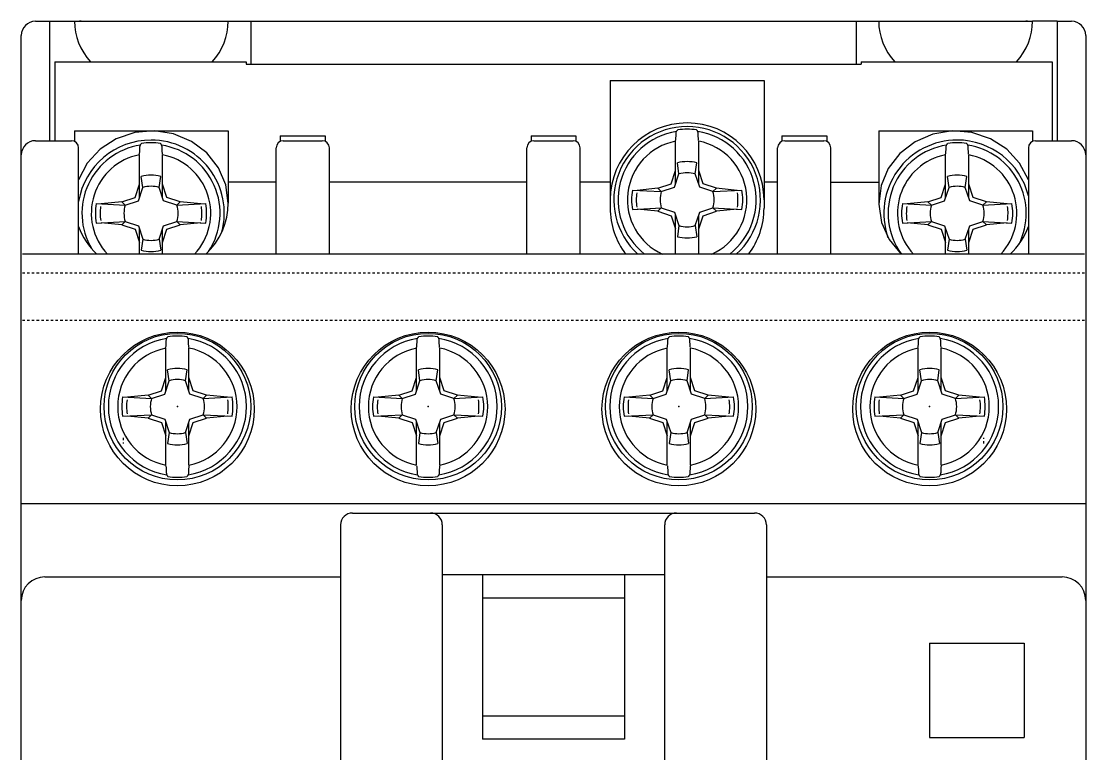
# Model space of a CAD drawing. Extents: x 0 to 45, y 0 to 74.3.
# Drawn here: x 0 to 45, y 43.29 to 74.27 of the extents above; entities that cross this region are included whole.
import ezdxf

# ---------------------------------------------------------------- set-up
doc = ezdxf.new("R2010")
doc.units = 0
doc.linetypes.add('CADRA_NC', pattern=[0.266568, 0.022214, -0.066642, 0.022214, -0.066642, 0.022214, -0.066642])
doc.layers.add('ALPHA', color=255, linetype='CONTINUOUS')
doc.layers.add('HACHURES', color=9, linetype='CONTINUOUS')

# ---------------------------------------------------------------- blocks, each defined once
blk = doc.blocks.new('SN_LC1E06-18')
at = {"layer": 'ALPHA'}
for p, q in [((0.600006, 35.149948), (42.749939, 35.149948)), ((1.200012, 30.09996), (1.200012, 35.149948)), ((9.700012, 35.149917), (9.700012, 33.333786)), ((35.299998, 35.149917), (35.299998, 33.333786)), ((43.799927, 35.149887), (42.749969, 35.149887)), ((43.799988, 35.149948), (43.799988, 30.09996)), ((43.799988, 35.149948), (44.399979, 35.149948)), ((0, -34.549942), (0, 34.549942)), ((44.999985, 34.549942), (44.999985, -34.549942)), ((1.425018, 33.431991), (1.425018, 30.09996)), ((1.425018, 33.431991), (9.5, 33.431991)), ((9.5, 33.431991), (9.5, 33.333786)), ((9.5, 33.333786), (35.499995, 33.333786)), ((35.499995, 33.431991), (35.499995, 33.333786)), ((35.499995, 33.431991), (43.574982, 33.431991)), ((43.574982, 33.431991), (43.574982, 30.09996)), ((24.899994, 32.649948), (31.399989, 32.649948)), ((24.899994, 32.649948), (24.899994, 27.249954)), ((31.399989, 32.649948), (31.399989, 27.249954)), ((2.250031, 30.517227), (8.750031, 30.517227)), ((2.250031, 30.517227), (2.250031, 30.09996)), ((8.750031, 30.517227), (8.750031, 27.457229)), ((10.950043, 30.299957), (10.950043, 30.09996)), ((10.950043, 30.299957), (12.850037, 30.299957)), ((12.850037, 30.299957), (12.850037, 30.09996)), ((21.550018, 30.299957), (21.550018, 30.09996)), ((21.550018, 30.299957), (23.450012, 30.299957)), ((23.450012, 30.299957), (23.450012, 30.09996)), ((32.15002, 30.299957), (32.15002, 30.09996)), ((32.15002, 30.299957), (34.049998, 30.299957)), ((34.049998, 30.299957), (34.049998, 30.09996)), ((36.249995, 30.517227), (42.749985, 30.517227)), ((36.249995, 30.517227), (36.249995, 27.457229)), ((42.749985, 30.517227), (42.749985, 30.09996)), ((0.600006, 30.09996), (2.125, 30.09996)), ((2.424988, 25.299957), (2.424988, 29.799957)), ((10.774994, 25.299957), (10.774994, 29.799957)), ((11.075012, 30.09996), (12.725006, 30.09996)), ((13.024994, 25.299957), (13.024994, 29.799957)), ((21.375, 25.299957), (21.375, 29.799957)), ((21.675018, 30.09996), (23.325012, 30.09996)), ((23.625, 25.299957), (23.625, 29.799957)), ((27.66096, 28.255401), (27.66096, 30.077148)), ((28.637706, 28.259399), (28.637706, 30.077407)), ((31.975001, 25.299957), (31.975001, 29.799957)), ((32.27502, 30.09996), (33.925014, 30.09996)), ((34.225001, 25.299957), (34.225001, 29.799957)), ((42.574997, 29.799957), (42.574997, 25.299957)), ((42.875, 30.09996), (44.399994, 30.09996)), ((4.994965, 27.682098), (4.994965, 29.503845)), ((5.97171, 27.686096), (5.97171, 29.504104)), ((39.076569, 27.682098), (39.076569, 29.503845)), ((40.053314, 27.686096), (40.053314, 29.50412)), ((27.474373, 28.27034), (27.661009, 28.835754)), ((27.805046, 28.691742), (27.738302, 29.161575)), ((28.495018, 28.691726), (28.561166, 29.161705)), ((28.823022, 28.273025), (28.637696, 28.83448)), ((5.139057, 28.118431), (5.072313, 28.588264)), ((5.829041, 28.118393), (5.895191, 28.588401)), ((27.619705, 28.130256), (27.805036, 28.691726)), ((28.680326, 28.130317), (28.494995, 28.691787)), ((39.220625, 28.118423), (39.153881, 28.588256)), ((39.910593, 28.118423), (39.976746, 28.588424)), ((4.80838, 27.697036), (4.995016, 28.262458)), ((4.953726, 27.556953), (5.139057, 28.118423)), ((6.014374, 27.557037), (5.829044, 28.118499)), ((6.157085, 27.699745), (5.971758, 28.2612)), ((10.775029, 28.349929), (8.750067, 28.349929)), ((21.375, 28.34996), (13.024994, 28.34996)), ((24.899994, 28.34996), (23.625, 28.34996)), ((25.835923, 28.008987), (27.058244, 27.944931)), ((26.916881, 28.086326), (26.037287, 27.998451)), ((27.058216, 27.944946), (26.91684, 28.086326)), ((26.916867, 28.086296), (27.474349, 28.270309)), ((27.058239, 27.944931), (27.61969, 28.130249)), ((29.241799, 27.944938), (28.680348, 28.130264)), ((29.384514, 28.087646), (28.823048, 28.272979)), ((29.24177, 27.944946), (29.384473, 28.087654)), ((29.241834, 27.944961), (30.464155, 28.009018)), ((30.262794, 27.998451), (29.383201, 28.086326)), ((31.975001, 28.34996), (31.399989, 28.34996)), ((34.225001, 28.34996), (36.249995, 28.34996)), ((38.889959, 27.697029), (39.076595, 28.262451)), ((39.035292, 27.556953), (39.220627, 28.118431)), ((40.0959, 27.557006), (39.910568, 28.118469)), ((40.238628, 27.699707), (40.053299, 28.261177)), ((4.250904, 27.513023), (3.371319, 27.425155)), ((4.392267, 27.371666), (4.250891, 27.513038)), ((4.250896, 27.513023), (4.808378, 27.697036)), ((4.392269, 27.37165), (4.95372, 27.556976)), ((6.575807, 27.37165), (6.014355, 27.556976)), ((6.718516, 27.514351), (6.157064, 27.699676)), ((6.575811, 27.37165), (6.718526, 27.514366)), ((7.596788, 27.425132), (6.71721, 27.513)), ((38.332458, 27.513008), (37.452865, 27.42514)), ((38.473809, 27.371643), (38.332433, 27.513023)), ((38.332442, 27.512985), (38.889938, 27.697006)), ((38.473814, 27.37162), (39.03528, 27.556945)), ((40.657404, 27.371627), (40.095924, 27.556961)), ((40.800117, 27.514335), (40.238638, 27.699676)), ((40.657373, 27.371658), (40.800077, 27.514358)), ((41.678364, 27.42514), (40.798786, 27.513015)), ((3.169947, 27.435669), (4.392269, 27.371612)), ((6.575837, 27.371635), (7.798159, 27.435691)), ((25.835926, 27.190902), (27.058248, 27.254966)), ((26.915549, 27.112236), (26.037317, 27.201439)), ((26.915502, 27.112243), (27.058216, 27.254959)), ((26.91552, 27.112243), (27.476972, 26.926925)), ((27.058229, 27.254944), (27.619681, 27.069618)), ((27.619668, 27.069626), (27.804994, 26.508178)), ((28.495021, 26.508148), (28.680346, 27.069603)), ((28.680328, 27.069626), (29.24178, 27.254959)), ((28.823038, 26.926933), (29.38449, 27.112259)), ((29.384473, 27.112228), (29.24177, 27.254936)), ((29.241808, 27.254936), (30.464129, 27.190872)), ((30.262773, 27.201484), (29.38454, 27.112274)), ((37.251484, 27.435676), (38.473821, 27.371612)), ((40.657389, 27.371635), (41.879711, 27.435691)), ((3.169939, 26.617584), (4.39226, 26.68164)), ((4.249563, 26.538948), (3.37133, 26.628151)), ((4.249554, 26.538955), (4.392258, 26.681656)), ((4.392254, 26.681656), (4.953707, 26.49633)), ((6.014351, 26.496338), (6.575803, 26.681656)), ((6.718525, 26.53894), (6.575822, 26.681648)), ((6.575855, 26.681617), (7.798177, 26.617561)), ((7.596807, 26.628189), (6.718575, 26.538986)), ((27.476967, 26.926933), (27.662298, 26.365463)), ((27.66096, 25.299926), (27.66096, 26.944519)), ((28.637706, 25.299926), (28.637706, 26.940521)), ((28.637751, 26.365448), (28.823076, 26.926895)), ((37.251481, 26.617584), (38.473818, 26.68164)), ((38.331098, 26.538955), (37.452865, 26.628158)), ((38.331084, 26.538948), (38.473787, 26.681648)), ((38.47381, 26.681656), (39.035261, 26.49633)), ((40.095898, 26.496307), (40.657351, 26.681633)), ((40.800077, 26.53894), (40.657364, 26.681648)), ((40.657383, 26.68164), (41.879721, 26.617576)), ((41.678347, 26.628151), (40.800116, 26.538948)), ((4.24954, 26.538948), (4.81102, 26.353607)), ((4.81102, 26.353637), (4.996346, 25.792183)), ((4.953714, 26.496345), (5.13904, 25.93489)), ((4.994965, 25.299911), (4.994965, 26.371215)), ((5.829063, 25.934845), (6.014383, 26.496284)), ((5.97171, 25.299911), (5.97171, 26.367218)), ((5.971773, 25.792137), (6.157099, 26.353584)), ((6.157061, 26.353637), (6.718513, 26.538963)), ((27.805038, 26.508201), (27.737735, 26.038513)), ((28.495003, 26.508163), (28.56171, 26.038299)), ((38.331096, 26.538948), (38.892548, 26.353622)), ((38.892546, 26.353607), (39.077877, 25.792144)), ((39.035242, 26.496322), (39.220573, 25.934852)), ((39.076569, 25.299926), (39.076569, 26.371215)), ((39.910624, 25.93486), (40.095947, 26.496307)), ((40.053314, 25.299926), (40.053314, 26.367218)), ((40.05332, 25.792144), (40.238644, 26.353599)), ((40.238607, 26.353614), (40.800058, 26.53894)), ((5.139069, 25.934875), (5.071764, 25.465187)), ((5.829027, 25.93486), (5.895729, 25.465019)), ((39.220617, 25.93489), (39.153315, 25.46521)), ((39.910582, 25.93486), (39.977289, 25.464996)), ((44.949966, 25.299926), (0.050018, 25.299926)), ((0, 14.749954), (44.999985, 14.749954)), ((14, 14.34996), (30.999995, 14.34996)), ((13.5, 13.84996), (13.5, 3.34996)), ((17.800018, 13.84996), (17.800018, 3.34996)), ((27.200007, 3.34996), (27.200007, 13.84996)), ((31.499995, 13.84996), (31.499995, 3.34996)), ((17.800018, 11.749954), (27.200007, 11.749954)), ((19.5, 11.749954), (19.5, 4.789352)), ((25.499995, 11.749954), (25.499995, 4.789352)), ((1, 11.649948), (13.5, 11.649948)), ((31.499995, 11.649948), (43.999985, 11.649948)), ((19.5, 10.769653), (25.499995, 10.769653)), ((38.400004, 8.84996), (42.399994, 8.84996)), ((38.400004, 8.84996), (38.400004, 4.84996)), ((42.399994, 8.84996), (42.399994, 4.84996)), ((19.5, 5.769653), (25.499995, 5.769653)), ((25.499995, 4.789352), (19.5, 4.789352)), ((38.400004, 4.84996), (42.399994, 4.84996))]:
    blk.add_line(p, q, dxfattribs=at)
at = {"layer": 'ALPHA', "color": 1}
for p, q in [((6.110968, 19.505403), (6.110968, 21.327146)), ((7.08771, 19.509398), (7.08771, 21.327409)), ((16.710974, 19.505403), (16.710974, 21.327146)), ((17.687716, 19.509398), (17.687716, 21.327409)), ((27.310976, 19.505403), (27.310976, 21.327146)), ((28.287718, 19.509398), (28.287718, 21.327409)), ((37.910966, 19.505403), (37.910966, 21.327146)), ((38.887708, 19.509398), (38.887708, 21.327409)), ((6.255001, 19.941748), (6.188255, 20.411588)), ((6.944998, 19.941744), (7.01115, 20.411748)), ((16.855007, 19.941748), (16.788261, 20.411588)), ((17.545004, 19.941744), (17.611156, 20.411748)), ((27.455009, 19.941748), (27.388263, 20.411588)), ((28.145006, 19.941744), (28.211158, 20.411748)), ((38.054999, 19.941748), (37.988253, 20.411588)), ((38.744996, 19.941744), (38.811148, 20.411748)), ((5.924326, 19.520356), (6.110963, 20.08578)), ((6.069668, 19.380285), (6.254997, 19.941747)), ((7.130326, 19.380293), (6.944997, 19.941752)), ((7.273033, 19.522999), (7.087705, 20.084458)), ((16.524332, 19.520356), (16.710969, 20.08578)), ((16.669674, 19.380285), (16.855003, 19.941747)), ((17.730332, 19.380293), (17.545003, 19.941752)), ((17.873039, 19.522999), (17.687711, 20.084458)), ((27.124334, 19.520356), (27.310971, 20.08578)), ((27.269676, 19.380285), (27.455005, 19.941747)), ((28.330334, 19.380293), (28.145005, 19.941752)), ((28.473041, 19.522999), (28.287713, 20.084458)), ((37.724324, 19.520356), (37.910961, 20.08578)), ((37.869666, 19.380285), (38.054995, 19.941747)), ((38.930324, 19.380293), (38.744995, 19.941752)), ((39.073031, 19.522999), (38.887703, 20.084458)), ((5.366837, 19.336336), (5.924327, 19.520354)), ((5.50821, 19.194966), (6.069669, 19.380293)), ((7.691787, 19.19496), (7.130329, 19.380289)), ((7.834495, 19.337666), (7.273036, 19.522994)), ((15.966843, 19.336336), (16.524333, 19.520354)), ((16.108216, 19.194966), (16.669675, 19.380293)), ((18.291793, 19.19496), (17.730335, 19.380289)), ((18.434501, 19.337666), (17.873042, 19.522994)), ((26.566845, 19.336336), (27.124335, 19.520354)), ((26.708218, 19.194966), (27.269677, 19.380293)), ((28.891795, 19.19496), (28.330337, 19.380289)), ((29.034503, 19.337666), (28.473044, 19.522994)), ((37.166835, 19.336336), (37.724325, 19.520354)), ((37.308208, 19.194966), (37.869667, 19.380293)), ((39.491785, 19.19496), (38.930327, 19.380289)), ((39.634493, 19.337666), (39.073034, 19.522994)), ((4.285885, 19.259021), (5.508218, 19.194961)), ((5.366839, 19.336339), (4.487256, 19.248467)), ((5.508211, 19.194963), (5.366838, 19.336335)), ((7.691787, 19.194959), (7.834493, 19.337666)), ((7.691793, 19.194963), (8.914127, 19.259023)), ((8.712755, 19.248469), (7.833173, 19.33634)), ((14.885891, 19.259021), (16.108224, 19.194961)), ((15.966845, 19.336339), (15.087262, 19.248467)), ((16.108217, 19.194963), (15.966844, 19.336335)), ((18.291793, 19.194959), (18.434499, 19.337666)), ((18.291799, 19.194963), (19.514133, 19.259023)), ((19.312761, 19.248469), (18.433179, 19.33634)), ((25.485893, 19.259021), (26.708226, 19.194961)), ((26.566847, 19.336339), (25.687264, 19.248467)), ((26.708219, 19.194963), (26.566846, 19.336335)), ((28.891795, 19.194959), (29.034501, 19.337666)), ((28.891801, 19.194963), (30.114135, 19.259023)), ((29.912763, 19.248469), (29.033181, 19.33634)), ((36.085883, 19.259021), (37.308216, 19.194961)), ((37.166837, 19.336339), (36.287254, 19.248467)), ((37.308209, 19.194963), (37.166836, 19.336335)), ((39.491785, 19.194959), (39.634491, 19.337666)), ((39.491791, 19.194963), (40.714125, 19.259023)), ((40.512753, 19.248469), (39.633171, 19.33634)), ((4.285884, 18.440909), (5.508218, 18.504969)), ((5.365499, 18.362256), (4.487265, 18.451461)), ((5.365501, 18.362252), (5.50821, 18.50496)), ((5.508208, 18.504957), (6.069667, 18.319628)), ((7.130328, 18.319632), (7.691789, 18.504961)), ((7.834494, 18.362252), (7.691785, 18.504961)), ((7.691792, 18.504972), (8.914126, 18.440912)), ((8.712747, 18.451462), (7.834513, 18.362258)), ((14.88589, 18.440909), (16.108224, 18.504969)), ((15.965505, 18.362256), (15.087271, 18.451461)), ((15.965507, 18.362252), (16.108216, 18.50496)), ((16.108214, 18.504957), (16.669673, 18.319628)), ((17.730334, 18.319632), (18.291795, 18.504961)), ((18.4345, 18.362252), (18.291791, 18.504961)), ((18.291798, 18.504972), (19.514132, 18.440912)), ((19.312753, 18.451462), (18.434519, 18.362258)), ((25.485892, 18.440909), (26.708226, 18.504969)), ((26.565507, 18.362256), (25.687273, 18.451461)), ((26.565509, 18.362252), (26.708218, 18.50496)), ((26.708216, 18.504957), (27.269675, 18.319628)), ((28.330336, 18.319632), (28.891797, 18.504961)), ((29.034502, 18.362252), (28.891793, 18.504961)), ((28.8918, 18.504972), (30.114134, 18.440912)), ((29.912755, 18.451462), (29.034521, 18.362258)), ((36.085882, 18.440909), (37.308216, 18.504969)), ((37.165497, 18.362256), (36.287263, 18.451461)), ((37.165499, 18.362252), (37.308208, 18.50496)), ((37.308206, 18.504957), (37.869665, 18.319628)), ((38.930326, 18.319632), (39.491787, 18.504961)), ((39.634492, 18.362252), (39.491783, 18.504961)), ((39.49179, 18.504972), (40.714124, 18.440912)), ((40.512745, 18.451462), (39.634511, 18.362258)), ((5.365498, 18.36225), (5.926961, 18.17692)), ((5.926962, 18.176924), (6.112289, 17.615467)), ((6.069669, 18.319632), (6.254995, 17.75818)), ((6.110968, 16.372772), (6.110968, 18.194519)), ((6.945, 17.758176), (7.130325, 18.319627)), ((7.08771, 16.372512), (7.08771, 18.190521)), ((7.08771, 17.615463), (7.273035, 18.176917)), ((7.273033, 18.176934), (7.834493, 18.362264)), ((15.965504, 18.36225), (16.526967, 18.17692)), ((16.526968, 18.176924), (16.712295, 17.615467)), ((16.669675, 18.319632), (16.855001, 17.75818)), ((16.710974, 16.372772), (16.710974, 18.194519)), ((17.545006, 17.758176), (17.730331, 18.319627)), ((17.687716, 16.372512), (17.687716, 18.190521)), ((17.687716, 17.615463), (17.873041, 18.176917)), ((17.873039, 18.176934), (18.434499, 18.362264)), ((26.565506, 18.36225), (27.126969, 18.17692)), ((27.12697, 18.176924), (27.312297, 17.615467)), ((27.269677, 18.319632), (27.455003, 17.75818)), ((27.310976, 16.372772), (27.310976, 18.194519)), ((28.145008, 17.758176), (28.330333, 18.319627)), ((28.287718, 16.372512), (28.287718, 18.190521)), ((28.287718, 17.615463), (28.473043, 18.176917)), ((28.473041, 18.176934), (29.034501, 18.362264)), ((37.165496, 18.36225), (37.726959, 18.17692)), ((37.72696, 18.176924), (37.912287, 17.615467)), ((37.869667, 18.319632), (38.054993, 17.75818)), ((37.910966, 16.372772), (37.910966, 18.194519)), ((38.744998, 17.758176), (38.930323, 18.319627)), ((38.887708, 16.372512), (38.887708, 18.190521)), ((38.887708, 17.615463), (39.073033, 18.176917)), ((39.073031, 18.176934), (39.634491, 18.362264)), ((6.255001, 17.758184), (6.187697, 17.288494)), ((6.944999, 17.758183), (7.011703, 17.288331)), ((16.855007, 17.758184), (16.787703, 17.288494)), ((17.545005, 17.758183), (17.611709, 17.288331)), ((27.455009, 17.758184), (27.387705, 17.288494)), ((28.145007, 17.758183), (28.211711, 17.288331)), ((38.054999, 17.758184), (37.987695, 17.288494)), ((38.744997, 17.758183), (38.811701, 17.288331))]:
    blk.add_line(p, q, dxfattribs=at)
at = {"layer": 'ALPHA'}
for points in [[(2.250002, 35.149916), (2.260982, 34.919131), (2.293847, 34.689905), (2.348375, 34.463788), (2.424198, 34.242307), (2.520803, 34.026958), (2.637537, 33.819197), (2.773613, 33.620427), (2.92811, 33.431991)], [(8.071891, 33.431992), (8.226388, 33.620427), (8.362463, 33.819198), (8.479198, 34.026959), (8.575803, 34.242308), (8.651626, 34.46379), (8.706154, 34.689907), (8.739018, 34.919133), (8.749998, 35.149918)], [(36.249969, 35.149931), (36.260949, 34.919144), (36.293815, 34.689917), (36.348344, 34.463798), (36.424168, 34.242316), (36.520774, 34.026966), (36.637511, 33.819203), (36.773588, 33.620432), (36.928087, 33.431996)], [(42.071852, 33.431996), (42.226351, 33.620433), (42.362429, 33.819204), (42.479165, 34.026967), (42.575772, 34.242317), (42.651596, 34.4638), (42.706124, 34.689919), (42.73899, 34.919146), (42.749969, 35.149933)], [(8.750031, 27.457229), (8.644416, 28.230978), (8.334435, 28.954438), (7.840236, 29.580589), (7.193938, 30.068734), (6.437546, 30.387148), (5.620222, 30.515135), (4.795086, 30.444378), (4.015767, 30.179474), (3.332916, 29.737641), (2.790914, 29.147596), (2.424988, 28.447687)], [(27.663225, 30.105437), (27.665905, 30.133617), (27.668818, 30.161748), (27.671768, 30.189891), (27.67456, 30.218108), (27.676996, 30.246458), (27.678881, 30.275002), (27.680018, 30.303802), (27.680343, 30.327094), (27.680469, 30.350461), (27.680807, 30.373775), (27.681766, 30.396908), (27.683756, 30.419733), (27.687186, 30.442122), (27.692467, 30.463945), (27.700007, 30.485077), (27.704641, 30.495156), (27.709857, 30.505027), (27.715595, 30.51468), (27.721795, 30.524105), (27.728397, 30.53329), (27.735341, 30.542227), (27.742565, 30.550904), (27.75001, 30.559311)], [(28.635719, 30.105666), (28.633267, 30.133816), (28.63056, 30.161917), (28.627793, 30.19003), (28.62516, 30.218215), (28.622855, 30.246532), (28.621072, 30.275041), (28.620006, 30.303802), (28.619714, 30.327096), (28.619604, 30.350464), (28.619268, 30.373778), (28.6183, 30.396911), (28.616296, 30.419735), (28.612849, 30.442123), (28.607552, 30.463946), (28.600001, 30.485077), (28.595366, 30.495156), (28.590151, 30.505027), (28.584415, 30.51468), (28.578218, 30.524105), (28.571619, 30.53329), (28.56468, 30.542227), (28.557458, 30.550904), (28.550014, 30.559311)], [(42.574997, 28.44777), (42.207061, 29.150491), (41.661663, 29.742211), (40.974557, 30.184139), (40.190785, 30.447306), (39.361729, 30.514459), (38.541736, 30.381196), (37.784561, 30.056254), (37.139839, 29.560933), (36.649837, 28.927705), (36.346675, 28.19808), (36.250227, 27.419889), (36.366816, 26.644146), (36.688799, 25.921704), (37.195068, 25.299923)], [(4.997215, 29.532134), (4.999894, 29.560314), (5.002807, 29.588445), (5.005758, 29.616588), (5.008549, 29.644804), (5.010985, 29.673154), (5.01287, 29.701699), (5.014008, 29.730499), (5.014332, 29.753791), (5.014458, 29.777158), (5.014796, 29.800472), (5.015755, 29.823605), (5.017745, 29.84643), (5.021176, 29.868818), (5.026456, 29.890642), (5.033997, 29.911773), (5.03863, 29.921852), (5.043846, 29.931724), (5.049585, 29.941377), (5.055785, 29.950802), (5.062387, 29.959987), (5.06933, 29.968924), (5.076555, 29.977601), (5.084, 29.986007)], [(5.969708, 29.532363), (5.967256, 29.560512), (5.96455, 29.588614), (5.961783, 29.616727), (5.95915, 29.644911), (5.956845, 29.673228), (5.955061, 29.701737), (5.953995, 29.730499), (5.953704, 29.753793), (5.953593, 29.777161), (5.953258, 29.800475), (5.95229, 29.823608), (5.950286, 29.846432), (5.946838, 29.868819), (5.941542, 29.890642), (5.93399, 29.911773), (5.929355, 29.921852), (5.92414, 29.931724), (5.918404, 29.941377), (5.912207, 29.950802), (5.905608, 29.959987), (5.898668, 29.968924), (5.891447, 29.977601), (5.884003, 29.986007)], [(39.078819, 29.532134), (39.081498, 29.560314), (39.084411, 29.588445), (39.087362, 29.616588), (39.090153, 29.644804), (39.092589, 29.673154), (39.094474, 29.701699), (39.095612, 29.730499), (39.095937, 29.753791), (39.096065, 29.777158), (39.096405, 29.800472), (39.097367, 29.823605), (39.09936, 29.84643), (39.102792, 29.868818), (39.108075, 29.890642), (39.115616, 29.911773), (39.120249, 29.921852), (39.125463, 29.931724), (39.131199, 29.941377), (39.137397, 29.950802), (39.143996, 29.959987), (39.150937, 29.968924), (39.158159, 29.977601), (39.165604, 29.986007)], [(40.051312, 29.532363), (40.04886, 29.560512), (40.046154, 29.588614), (40.043387, 29.616727), (40.040754, 29.644911), (40.038449, 29.673228), (40.036665, 29.701737), (40.035599, 29.730499), (40.035309, 29.753793), (40.0352, 29.777161), (40.034866, 29.800475), (40.033902, 29.823608), (40.0319, 29.846432), (40.028455, 29.868819), (40.02316, 29.890642), (40.01561, 29.911773), (40.010974, 29.921852), (40.005757, 29.931724), (40.000018, 29.941377), (39.993818, 29.950802), (39.987217, 29.959987), (39.980275, 29.968924), (39.973051, 29.977601), (39.965607, 29.986007)], [(7.804945, 25.299921), (8.017666, 25.522142), (8.206323, 25.762858), (8.369114, 26.019769), (8.504483, 26.290419), (8.611136, 26.572221), (8.688053, 26.862482), (8.734499, 27.158427), (8.750031, 27.457228)], [(2.424988, 26.466772), (2.489423, 26.304569), (2.563501, 26.146057), (2.646984, 25.991746), (2.739605, 25.842128), (2.841067, 25.697683), (2.951045, 25.558873), (3.069188, 25.426144), (3.195117, 25.29992)], [(41.804899, 25.299921), (41.93082, 25.426137), (42.048956, 25.558857), (42.158929, 25.697656), (42.260386, 25.842091), (42.353004, 25.991698), (42.436485, 26.145998), (42.510561, 26.304497), (42.574997, 26.466688)]]:
    blk.add_lwpolyline(points, dxfattribs=at)
at = {"layer": 'ALPHA', "color": 1}
for points in [[(6.113218, 21.355433), (6.115897, 21.383612), (6.118809, 21.411743), (6.121758, 21.439887), (6.124549, 21.468104), (6.126985, 21.496454), (6.128869, 21.525), (6.130006, 21.5538), (6.130331, 21.577092), (6.130458, 21.600459), (6.130798, 21.623773), (6.131759, 21.646907), (6.133751, 21.669732), (6.137183, 21.69212), (6.142465, 21.713944), (6.150006, 21.735075), (6.154639, 21.745153), (6.159855, 21.755024), (6.165593, 21.764677), (6.171792, 21.774101), (6.178394, 21.783286), (6.185337, 21.792222), (6.192561, 21.800899), (6.200006, 21.809307)], [(7.085708, 21.355668), (7.083258, 21.383818), (7.080553, 21.411919), (7.077788, 21.440032), (7.075157, 21.468216), (7.072854, 21.496532), (7.071072, 21.52504), (7.070006, 21.5538), (7.069715, 21.577095), (7.069605, 21.600463), (7.069269, 21.623778), (7.068303, 21.646911), (7.066299, 21.669735), (7.062853, 21.692122), (7.057557, 21.713945), (7.050006, 21.735075), (7.04537, 21.745153), (7.040153, 21.755024), (7.034415, 21.764676), (7.028216, 21.774101), (7.021616, 21.783286), (7.014674, 21.792222), (7.007451, 21.800899), (7.000006, 21.809307)], [(16.713224, 21.355433), (16.715903, 21.383612), (16.718815, 21.411743), (16.721764, 21.439887), (16.724555, 21.468104), (16.726991, 21.496454), (16.728875, 21.525), (16.730012, 21.5538), (16.730337, 21.577092), (16.730464, 21.600459), (16.730804, 21.623773), (16.731765, 21.646907), (16.733757, 21.669732), (16.737189, 21.69212), (16.742471, 21.713944), (16.750012, 21.735075), (16.754645, 21.745153), (16.759861, 21.755024), (16.765599, 21.764677), (16.771798, 21.774101), (16.7784, 21.783286), (16.785343, 21.792222), (16.792567, 21.800899), (16.800012, 21.809307)], [(17.685714, 21.355668), (17.683264, 21.383818), (17.680559, 21.411919), (17.677794, 21.440032), (17.675163, 21.468216), (17.67286, 21.496532), (17.671078, 21.52504), (17.670012, 21.5538), (17.669721, 21.577095), (17.669611, 21.600463), (17.669275, 21.623778), (17.668309, 21.646911), (17.666305, 21.669735), (17.662859, 21.692122), (17.657563, 21.713945), (17.650012, 21.735075), (17.645376, 21.745153), (17.640159, 21.755024), (17.634421, 21.764676), (17.628222, 21.774101), (17.621622, 21.783286), (17.61468, 21.792222), (17.607457, 21.800899), (17.600012, 21.809307)], [(27.313226, 21.355433), (27.315905, 21.383612), (27.318817, 21.411743), (27.321766, 21.439887), (27.324557, 21.468104), (27.326993, 21.496454), (27.328877, 21.525), (27.330014, 21.5538), (27.330339, 21.577092), (27.330466, 21.600459), (27.330806, 21.623773), (27.331767, 21.646907), (27.333759, 21.669732), (27.337191, 21.69212), (27.342473, 21.713944), (27.350014, 21.735075), (27.354647, 21.745153), (27.359863, 21.755024), (27.365601, 21.764677), (27.3718, 21.774101), (27.378402, 21.783286), (27.385345, 21.792222), (27.392569, 21.800899), (27.400014, 21.809307)], [(28.285716, 21.355668), (28.283266, 21.383818), (28.280561, 21.411919), (28.277796, 21.440032), (28.275165, 21.468216), (28.272862, 21.496532), (28.27108, 21.52504), (28.270014, 21.5538), (28.269723, 21.577095), (28.269613, 21.600463), (28.269277, 21.623778), (28.268311, 21.646911), (28.266307, 21.669735), (28.262861, 21.692122), (28.257565, 21.713945), (28.250014, 21.735075), (28.245378, 21.745153), (28.240161, 21.755024), (28.234423, 21.764676), (28.228224, 21.774101), (28.221624, 21.783286), (28.214682, 21.792222), (28.207459, 21.800899), (28.200014, 21.809307)], [(37.913216, 21.355433), (37.915895, 21.383612), (37.918807, 21.411743), (37.921756, 21.439887), (37.924547, 21.468104), (37.926983, 21.496454), (37.928867, 21.525), (37.930004, 21.5538), (37.930329, 21.577092), (37.930456, 21.600459), (37.930796, 21.623773), (37.931757, 21.646907), (37.933749, 21.669732), (37.937181, 21.69212), (37.942463, 21.713944), (37.950004, 21.735075), (37.954637, 21.745153), (37.959853, 21.755024), (37.965591, 21.764677), (37.97179, 21.774101), (37.978392, 21.783286), (37.985335, 21.792222), (37.992559, 21.800899), (38.000004, 21.809307)], [(38.885706, 21.355668), (38.883256, 21.383818), (38.880551, 21.411919), (38.877786, 21.440032), (38.875155, 21.468216), (38.872852, 21.496532), (38.87107, 21.52504), (38.870004, 21.5538), (38.869713, 21.577095), (38.869603, 21.600463), (38.869267, 21.623778), (38.868301, 21.646911), (38.866297, 21.669735), (38.862851, 21.692122), (38.857555, 21.713945), (38.850004, 21.735075), (38.845368, 21.745153), (38.840151, 21.755024), (38.834413, 21.764676), (38.828214, 21.774101), (38.821614, 21.783286), (38.814672, 21.792222), (38.807449, 21.800899), (38.800004, 21.809307)], [(6.113218, 16.344483), (6.115897, 16.316304), (6.118809, 16.288173), (6.121758, 16.26003), (6.124549, 16.231814), (6.126985, 16.203463), (6.128869, 16.174918), (6.130006, 16.146118), (6.130331, 16.122826), (6.130458, 16.099459), (6.130798, 16.076145), (6.131759, 16.053011), (6.133751, 16.030186), (6.137183, 16.007798), (6.142465, 15.985974), (6.150006, 15.964843), (6.154639, 15.954765), (6.159855, 15.944894), (6.165593, 15.935241), (6.171792, 15.925816), (6.178394, 15.916631), (6.185337, 15.907694), (6.192561, 15.899017), (6.200006, 15.890609)], [(7.085708, 16.344253), (7.083258, 16.316103), (7.080553, 16.288001), (7.077788, 16.259888), (7.075157, 16.231703), (7.072854, 16.203387), (7.071072, 16.174878), (7.070006, 16.146118), (7.069715, 16.122823), (7.069605, 16.099455), (7.069269, 16.07614), (7.068303, 16.053007), (7.066299, 16.030183), (7.062853, 16.007796), (7.057557, 15.985974), (7.050006, 15.964843), (7.04537, 15.954765), (7.040153, 15.944894), (7.034415, 15.935241), (7.028216, 15.925817), (7.021616, 15.916631), (7.014674, 15.907694), (7.007451, 15.899017), (7.000006, 15.890609)], [(16.713224, 16.344483), (16.715903, 16.316304), (16.718815, 16.288173), (16.721764, 16.26003), (16.724555, 16.231814), (16.726991, 16.203463), (16.728875, 16.174918), (16.730012, 16.146118), (16.730337, 16.122826), (16.730464, 16.099459), (16.730804, 16.076145), (16.731765, 16.053011), (16.733757, 16.030186), (16.737189, 16.007798), (16.742471, 15.985974), (16.750012, 15.964843), (16.754645, 15.954765), (16.759861, 15.944894), (16.765599, 15.935241), (16.771798, 15.925816), (16.7784, 15.916631), (16.785343, 15.907694), (16.792567, 15.899017), (16.800012, 15.890609)], [(17.685714, 16.344253), (17.683264, 16.316103), (17.680559, 16.288001), (17.677794, 16.259888), (17.675163, 16.231703), (17.67286, 16.203387), (17.671078, 16.174878), (17.670012, 16.146118), (17.669721, 16.122823), (17.669611, 16.099455), (17.669275, 16.07614), (17.668309, 16.053007), (17.666305, 16.030183), (17.662859, 16.007796), (17.657563, 15.985974), (17.650012, 15.964843), (17.645376, 15.954765), (17.640159, 15.944894), (17.634421, 15.935241), (17.628222, 15.925817), (17.621622, 15.916631), (17.61468, 15.907694), (17.607457, 15.899017), (17.600012, 15.890609)], [(27.313226, 16.344483), (27.315905, 16.316304), (27.318817, 16.288173), (27.321766, 16.26003), (27.324557, 16.231814), (27.326993, 16.203463), (27.328877, 16.174918), (27.330014, 16.146118), (27.330339, 16.122826), (27.330466, 16.099459), (27.330806, 16.076145), (27.331767, 16.053011), (27.333759, 16.030186), (27.337191, 16.007798), (27.342473, 15.985974), (27.350014, 15.964843), (27.354647, 15.954765), (27.359863, 15.944894), (27.365601, 15.935241), (27.3718, 15.925816), (27.378402, 15.916631), (27.385345, 15.907694), (27.392569, 15.899017), (27.400014, 15.890609)], [(28.285716, 16.344253), (28.283266, 16.316103), (28.280561, 16.288001), (28.277796, 16.259888), (28.275165, 16.231703), (28.272862, 16.203387), (28.27108, 16.174878), (28.270014, 16.146118), (28.269723, 16.122823), (28.269613, 16.099455), (28.269277, 16.07614), (28.268311, 16.053007), (28.266307, 16.030183), (28.262861, 16.007796), (28.257565, 15.985974), (28.250014, 15.964843), (28.245378, 15.954765), (28.240161, 15.944894), (28.234423, 15.935241), (28.228224, 15.925817), (28.221624, 15.916631), (28.214682, 15.907694), (28.207459, 15.899017), (28.200014, 15.890609)], [(37.913216, 16.344483), (37.915895, 16.316304), (37.918807, 16.288173), (37.921756, 16.26003), (37.924547, 16.231814), (37.926983, 16.203463), (37.928867, 16.174918), (37.930004, 16.146118), (37.930329, 16.122826), (37.930456, 16.099459), (37.930796, 16.076145), (37.931757, 16.053011), (37.933749, 16.030186), (37.937181, 16.007798), (37.942463, 15.985974), (37.950004, 15.964843), (37.954637, 15.954765), (37.959853, 15.944894), (37.965591, 15.935241), (37.97179, 15.925816), (37.978392, 15.916631), (37.985335, 15.907694), (37.992559, 15.899017), (38.000004, 15.890609)], [(38.885706, 16.344253), (38.883256, 16.316103), (38.880551, 16.288001), (38.877786, 16.259888), (38.875155, 16.231703), (38.872852, 16.203387), (38.87107, 16.174878), (38.870004, 16.146118), (38.869713, 16.122823), (38.869603, 16.099455), (38.869267, 16.07614), (38.868301, 16.053007), (38.866297, 16.030183), (38.862851, 16.007796), (38.857555, 15.985974), (38.850004, 15.964843), (38.845368, 15.954765), (38.840151, 15.944894), (38.834413, 15.935241), (38.828214, 15.925817), (38.821614, 15.916631), (38.814672, 15.907694), (38.807449, 15.899017), (38.800004, 15.890609)]]:
    blk.add_lwpolyline(points, dxfattribs=at)
for centre, radius in [((6.600006, 18.749939), 3.249997), ((6.600006, 18.84996), 3.099996), ((17.199997, 18.749939), 3.249997), ((17.200012, 18.84996), 3.099996), ((27.799998, 18.749939), 3.249997), ((27.800014, 18.84996), 3.099996), ((38.399989, 18.749939), 3.249997), ((38.400004, 18.84996), 3.099996)]:
    blk.add_circle(centre, radius, dxfattribs=at)
at = {"layer": 'ALPHA'}
for centre, radius, start, end in [((0.600006, 34.549942), 0.599999, 89.999982, 179.999964), ((2.532257, 33.149917), 1.999997, 89.999982, 98.109875), ((42.467667, 33.149933), 1.999997, 81.887684, 89.999927), ((44.399979, 34.549942), 0.599999, 0, 89.999982), ((28.149989, 27.59996), 3.249997, 0.000036, 179.999964), ((28.15002, 27.59996), 3.099994, 89.999982, 227.897676), ((28.15002, 27.59996), 3.099994, 312.102298, 89.999937), ((28.15002, 27.59996), 2.986259, 82.30225, 97.697714), ((0.600006, 29.499954), 0.599999, 89.999982, 179.999964), ((2.125, 29.799957), 0.3, 0, 89.999982), ((5.483994, 27.026657), 3.099994, 89.999982, 170.671729), ((5.483994, 27.026657), 2.986259, 82.30225, 97.697714), ((5.483994, 27.026657), 3.099994, 345.365619, 89.999937), ((11.075012, 29.799957), 0.3, 89.999982, 179.999964), ((12.725006, 29.799957), 0.3, 0, 89.999982), ((21.675018, 29.799957), 0.3, 89.999982, 179.999964), ((23.325012, 29.799957), 0.3, 0, 89.999982), ((32.27502, 29.799957), 0.3, 89.999982, 179.999964), ((33.925014, 29.799957), 0.3, 0, 89.999982), ((39.565613, 27.026657), 3.099994, 89.999982, 199.198588), ((39.565613, 27.026657), 2.986259, 82.30225, 97.697714), ((39.565613, 27.026657), 3.099994, 13.886703, 89.999927), ((42.875, 29.799957), 0.3, 89.999982, 179.999964), ((44.399994, 29.499954), 0.599999, 0, 89.999982), ((28.15002, 27.59996), 1.614997, 75.251363, 104.77084), ((5.483994, 27.026657), 1.614997, 75.251363, 104.77084), ((28.15002, 27.59996), 1.144999, 72.463717, 107.536301), ((39.565613, 27.026657), 1.614997, 75.251363, 104.77084), ((5.483994, 27.026657), 1.144999, 72.463717, 107.536301), ((28.15002, 27.59996), 1.144999, 162.463645, 197.536229), ((28.15002, 27.59996), 1.144999, 342.463745, 17.536329), ((39.565613, 27.026657), 1.144999, 72.463717, 107.536301), ((28.15002, 27.59996), 2.149997, 172.274802, 188.257936), ((28.15002, 27.59996), 2.149997, 351.742065, 7.7252), ((5.483994, 27.026657), 2.149997, 172.274802, 188.257936), ((5.483994, 27.026657), 1.144999, 162.463645, 197.536229), ((5.483994, 27.026657), 1.144999, 342.463745, 17.536329), ((5.483994, 27.026657), 2.149997, 351.742065, 7.7252), ((28.149989, 27.249954), 3.249997, 179.999964, 216.870582), ((28.149989, 27.249954), 3.249997, 323.129365, 359.999928), ((39.565613, 27.026657), 2.149997, 172.274802, 188.257936), ((39.565613, 27.026657), 1.144999, 162.463645, 197.536229), ((39.565613, 27.026657), 1.144999, 342.463745, 17.536329), ((39.565613, 27.026657), 2.149997, 351.742065, 7.7252), ((28.15002, 27.59996), 1.144999, 252.463709, 287.536293), ((5.483994, 27.026657), 1.144999, 252.463709, 287.536293), ((28.15002, 27.59996), 1.614997, 255.208625, 284.768973), ((39.565613, 27.026657), 1.144999, 252.463709, 287.536293), ((5.483994, 27.026657), 1.614997, 255.208625, 284.768973), ((39.565613, 27.026657), 1.614997, 255.208625, 284.768973), ((14, 13.84996), 0.5, 89.999982, 179.999964), ((17.300018, 13.84996), 0.5, 0, 89.999982), ((27.700007, 13.84996), 0.5, 89.999982, 179.999964), ((30.999995, 13.84996), 0.5, 0, 89.999982), ((1, 10.649948), 0.999999, 89.999982, 179.999964), ((43.999985, 10.649948), 0.999999, 0, 89.999982)]:
    blk.add_arc(centre, radius, start, end, dxfattribs=at)
at = {"layer": 'ALPHA', "color": 1}
for centre, radius, start, end in [((6.600006, 18.84996), 2.98626, 82.30225, 97.697714), ((17.200012, 18.84996), 2.98626, 82.30225, 97.697714), ((27.800014, 18.84996), 2.98626, 82.30225, 97.697714), ((38.400004, 18.84996), 2.98626, 82.30225, 97.697714), ((6.600006, 18.84996), 1.614999, 75.251363, 104.77084), ((17.200012, 18.84996), 1.614999, 75.251363, 104.77084), ((27.800014, 18.84996), 1.614999, 75.251363, 104.77084), ((38.400004, 18.84996), 1.614999, 75.251363, 104.77084), ((6.600006, 18.84996), 1.145, 89.999982, 107.536301), ((6.600006, 18.84996), 1.145, 72.463717, 89.999982), ((17.200012, 18.84996), 1.145, 89.999982, 107.536301), ((17.200012, 18.84996), 1.145, 72.463717, 89.999982), ((27.800014, 18.84996), 1.145, 89.999982, 107.536301), ((27.800014, 18.84996), 1.145, 72.463717, 89.999982), ((38.400004, 18.84996), 1.145, 89.999982, 107.536301), ((38.400004, 18.84996), 1.145, 72.463717, 89.999982), ((6.600006, 18.84996), 2.149999, 172.274802, 188.257936), ((6.600006, 18.84996), 1.145, 162.463645, 197.536229), ((6.600006, 18.84996), 1.145, 342.463745, 17.536329), ((6.600006, 18.84996), 2.149999, 351.742065, 7.7252), ((17.200012, 18.84996), 2.149999, 172.274802, 188.257936), ((17.200012, 18.84996), 1.145, 162.463645, 197.536229), ((17.200012, 18.84996), 1.145, 342.463745, 17.536329), ((17.200012, 18.84996), 2.149999, 351.742065, 7.7252), ((27.800014, 18.84996), 2.149999, 172.274802, 188.257936), ((27.800014, 18.84996), 1.145, 162.463645, 197.536229), ((27.800014, 18.84996), 1.145, 342.463745, 17.536329), ((27.800014, 18.84996), 2.149999, 351.742065, 7.7252), ((38.400004, 18.84996), 2.149999, 172.274802, 188.257936), ((38.400004, 18.84996), 1.145, 162.463645, 197.536229), ((38.400004, 18.84996), 1.145, 342.463745, 17.536329), ((38.400004, 18.84996), 2.149999, 351.742065, 7.7252), ((6.600006, 18.84996), 1.145, 252.463709, 287.536293), ((17.200012, 18.84996), 1.145, 252.463709, 287.536293), ((27.800014, 18.84996), 1.145, 252.463709, 287.536293), ((38.400004, 18.84996), 1.145, 252.463709, 287.536293), ((6.600006, 18.84996), 1.614999, 255.208625, 284.768973), ((17.200012, 18.84996), 1.614999, 255.208625, 284.768973), ((27.800014, 18.84996), 1.614999, 255.208625, 284.768973), ((38.400004, 18.84996), 1.614999, 255.208625, 284.768973), ((6.600006, 18.84996), 2.98626, 262.302296, 277.69776), ((17.200012, 18.84996), 2.98626, 262.302296, 277.69776), ((27.800014, 18.84996), 2.98626, 262.302296, 277.69776), ((38.400004, 18.84996), 2.98626, 262.302296, 277.69776)]:
    blk.add_arc(centre, radius, start, end, dxfattribs=at)
at = {"layer": 'HACHURES', "linetype": 'CADRA_NC'}
for p, q in [((44.949966, 24.499923), (0.050018, 24.499923)), ((44.949966, 22.499923), (0.050018, 22.499923))]:
    blk.add_line(p, q, dxfattribs=at)
at = {"layer": 'HACHURES', "color": 1, "linetype": 'CADRA_NC'}
for p, q in [((4.300018, 17.532669), (4.300018, 17.287109)), ((40.699982, 17.287109), (40.699982, 17.532669))]:
    blk.add_line(p, q, dxfattribs=at)
at = {"layer": 'HACHURES'}
for centre, radius, start, end in [((28.15002, 27.59996), 2.919997, 98.865076, 231.969671), ((28.15002, 27.59996), 2.919997, 308.03033, 81.134844), ((5.483994, 27.026657), 2.919997, 98.865076, 210.929519), ((5.483994, 27.026657), 2.919997, 326.387775, 81.134844), ((28.15002, 27.59996), 2.524997, 101.167505, 245.630979), ((28.15002, 27.59996), 2.524997, 294.36905, 78.863287), ((39.565613, 27.026657), 2.919997, 98.865076, 216.252696), ((39.565613, 27.026657), 2.919997, 333.558271, 81.134844), ((5.483994, 27.026657), 2.524997, 101.167505, 223.145668), ((5.483994, 27.026657), 2.524997, 316.854306, 78.863287), ((39.565613, 27.026657), 2.524997, 101.167505, 223.145668), ((39.565613, 27.026657), 2.524997, 316.854306, 78.863287), ((28.15002, 27.59996), 2.349997, 169.975487, 190.024332), ((28.15002, 27.59996), 2.349997, 349.975669, 10.024515), ((5.483994, 27.026657), 2.349997, 169.975487, 190.024332), ((5.483994, 27.026657), 2.349997, 349.975669, 10.024515), ((39.565613, 27.026657), 2.349997, 169.975487, 190.024332), ((39.565613, 27.026657), 2.349997, 349.975669, 10.024515)]:
    blk.add_arc(centre, radius, start, end, dxfattribs=at)
at = {"layer": 'HACHURES', "color": 1}
for centre, radius, start, end in [((6.600006, 18.84996), 2.919999, 98.865076, 261.134852), ((6.600006, 18.84996), 2.919999, 278.865176, 81.134844), ((17.200012, 18.84996), 2.919999, 98.865076, 261.134852), ((17.200012, 18.84996), 2.919999, 278.865176, 81.134844), ((27.800014, 18.84996), 2.919999, 98.865076, 261.134852), ((27.800014, 18.84996), 2.919999, 278.865176, 81.134844), ((38.400004, 18.84996), 2.919999, 98.865076, 261.134852), ((38.400004, 18.84996), 2.919999, 278.865176, 81.134844), ((6.600006, 18.84996), 2.524999, 101.167505, 258.832423), ((6.600006, 18.84996), 2.524999, 281.136733, 78.863287), ((17.200012, 18.84996), 2.524999, 101.167505, 258.832423), ((17.200012, 18.84996), 2.524999, 281.136733, 78.863287), ((27.800014, 18.84996), 2.524999, 101.167505, 258.832423), ((27.800014, 18.84996), 2.524999, 281.136733, 78.863287), ((38.400004, 18.84996), 2.524999, 101.167505, 258.832423), ((38.400004, 18.84996), 2.524999, 281.136733, 78.863287), ((6.600006, 18.84996), 2.349998, 169.975487, 190.024332), ((6.600006, 18.84996), 2.349998, 349.975669, 10.024515), ((17.200012, 18.84996), 2.349998, 169.975487, 190.024332), ((17.200012, 18.84996), 2.349998, 349.975669, 10.024515), ((27.800014, 18.84996), 2.349998, 169.975487, 190.024332), ((27.800014, 18.84996), 2.349998, 349.975669, 10.024515), ((38.400004, 18.84996), 2.349998, 169.975487, 190.024332), ((38.400004, 18.84996), 2.349998, 349.975669, 10.024515)]:
    blk.add_arc(centre, radius, start, end, dxfattribs=at)
for p in [(6.600006, 18.84996), (17.200012, 18.84996), (27.800014, 18.84996), (38.400004, 18.84996)]:
    blk.add_point(p, dxfattribs=at)

msp = doc.modelspace()

# ---------------------------------------------------------------- block references
msp.add_blockref('SN_LC1E06-18', (0, 39.116629))

doc.saveas('drawing.dxf')
